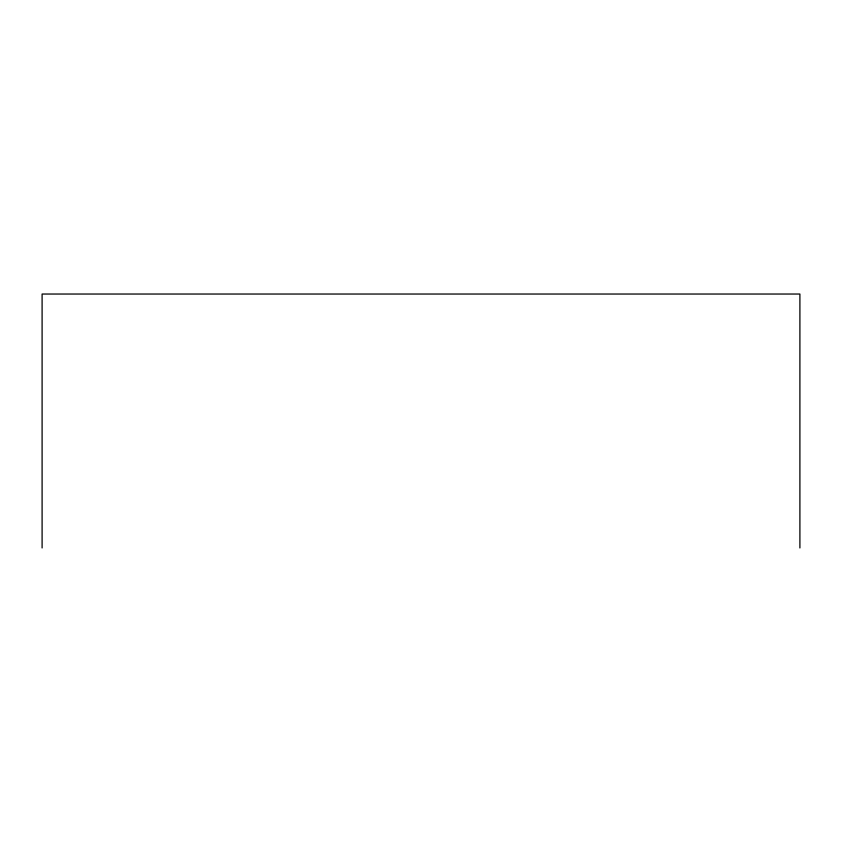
<?xml version="1.0" encoding="UTF-8"?>
<svg xmlns="http://www.w3.org/2000/svg" width="842" height="842" viewBox="0 0 842 842"><rect width="100%" height="100%" fill="white"/><g stroke="black" fill="none" stroke-linecap="round" stroke-linejoin="round"><path stroke-width="1.26" d="M799.9 547.963L799.9 294.037L42.1 294.037L42.1 547.963"/></g></svg>
